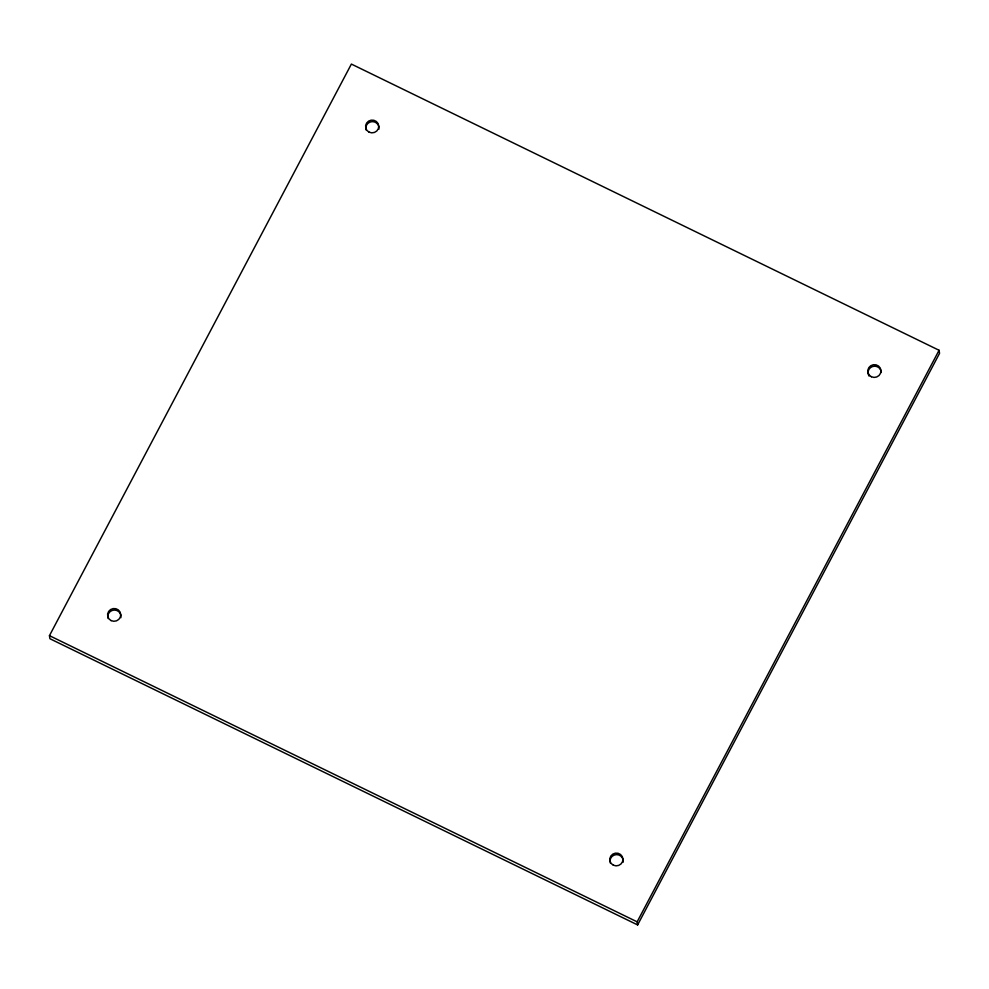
<?xml version="1.0" encoding="UTF-8"?>
<svg xmlns="http://www.w3.org/2000/svg" width="989" height="989" viewBox="0 0 989 989"><rect width="100%" height="100%" fill="white"/><g stroke="black" fill="none" stroke-linecap="round" stroke-linejoin="round"><path stroke-width="1.48" d="M49.45 635.655L351.379 64.075L939.08 350.279L939.55 353.345L637.621 924.925L49.92 638.721L49.45 635.655L637.151 921.847L637.621 924.925M637.151 921.847L939.08 350.279M610.312 863.014A6.614 6.391 -8.7 0 1 616.271 854.62A6.614 6.391 -8.7 0 1 623.058 862.284M869.059 376.092A6.614 6.391 -8.7 0 1 872.595 366.499A6.614 6.391 -8.7 0 1 881.211 372.185M366.115 130.016A6.614 6.391 -8.7 0 1 372.074 121.622A6.614 6.391 -8.7 0 1 378.861 129.287M108.098 618.446A6.614 6.391 -8.7 0 1 114.056 610.052A6.614 6.391 -8.7 0 1 120.843 617.717M613.341 865.177A6.614 6.391 -8.7 0 0 622.959 859.082A6.614 6.391 -8.7 0 0 612.784 854.125A6.614 6.391 -8.7 0 0 613.341 865.177M871.358 376.747A6.614 6.391 -8.7 0 0 880.976 370.652A6.614 6.391 -8.7 0 0 870.802 365.695A6.614 6.391 -8.7 0 0 871.358 376.747M369.144 132.18A6.614 6.391 -8.7 0 0 378.762 126.085A6.614 6.391 -8.7 0 0 368.588 121.128A6.614 6.391 -8.7 0 0 369.144 132.18M111.127 620.61A6.614 6.391 -8.7 0 0 120.745 614.515A6.614 6.391 -8.7 0 0 110.57 609.558A6.614 6.391 -8.7 0 0 111.127 620.61"/></g></svg>
